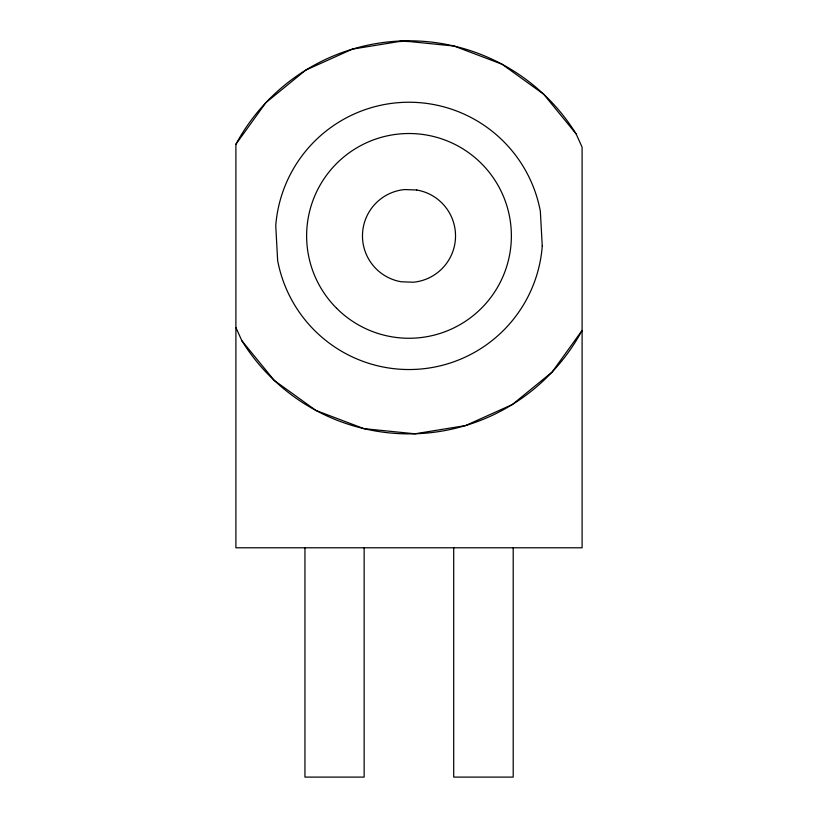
<?xml version="1.0" encoding="UTF-8"?>
<svg xmlns="http://www.w3.org/2000/svg" width="818" height="818" viewBox="0 0 818 818"><rect width="100%" height="100%" fill="white"/><g stroke="black" fill="none" stroke-linecap="round" stroke-linejoin="round"><path stroke-width="1.23" d="M235.901 144.275L265.881 102.649L305.625 70.195L352.405 49.131L403.049 40.9L454.092 46.053L502.068 64.244L543.694 94.223L576.148 133.968L582.099 147.189L582.099 547.784L235.901 547.784L235.901 144.275A196.535 196.535 0 0 1 576.148 133.968M399.348 41.503L401.812 41.503M406.587 41.503L409 41.503L409 40.9M241.852 340.728L274.306 380.462L315.932 410.452L363.908 428.642L414.951 433.796L465.595 425.554L512.375 404.501L552.119 372.047L582.099 330.411A196.535 196.535 0 0 1 241.852 340.728L235.901 327.497M513.203 547.784L513.203 777.1L453.704 777.1L453.704 547.784M364.143 547.784L364.143 777.1L304.95 777.1L304.95 547.784M416.761 190.011L404.624 189.561A46.534 46.534 0 0 0 401.239 281.77L413.376 282.22A46.534 46.534 0 0 0 416.761 190.011M542.252 246.075L540.35 211.238A133.641 133.641 0 0 0 275.748 225.696L277.65 260.533A133.641 133.641 0 0 0 542.252 246.075M336.607 308.274A102.373 102.373 0 0 0 507.886 262.384A102.373 102.373 0 0 0 382.507 137.005A102.373 102.373 0 0 0 336.607 308.274"/></g></svg>
